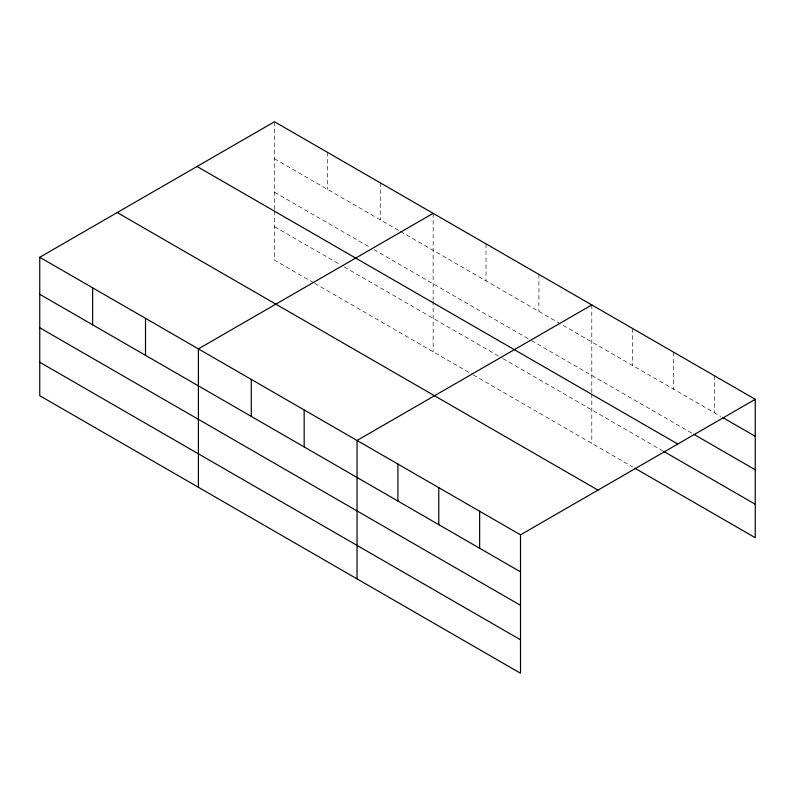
<?xml version="1.0" encoding="UTF-8"?>
<svg xmlns="http://www.w3.org/2000/svg" width="795" height="795" viewBox="0 0 795 795"><rect width="100%" height="100%" fill="white"/><g stroke="black" fill="none" stroke-linecap="round" stroke-linejoin="round"><path stroke-width="0.6" stroke-dasharray="3.98 2.98" d="M274.494 209.453L274.494 121.754M274.494 158.752L399.299 230.808M400.362 231.415L720.836 416.451M274.494 192.221L369.685 247.175M373.918 249.62L530.454 339.992M531.507 340.598L692.882 433.772M274.494 226.694L340.071 264.556M344.305 267.001L501.893 357.979M502.947 358.595L662.772 450.864M313.628 282.752L274.494 260.154L274.494 210.685M314.691 283.358L472.28 374.346M473.333 374.962L632.661 466.943M714.387 375.717L714.387 412.724M673.524 352.125L673.524 389.133M632.661 328.534L632.661 365.531M591.798 304.942L591.798 392.651M591.798 393.873L591.798 443.352M538.911 274.414L538.911 311.411M486.023 243.876L486.023 280.883M433.146 213.348L433.146 299.824M433.146 301.047L433.146 351.758M380.258 182.81L380.258 219.817M327.381 152.282L327.381 189.29"/><path stroke-width="1.19" d="M39.75 257.282L520.506 534.846L520.506 673.246L39.75 395.691L39.75 257.282L274.494 121.754L755.25 399.309L755.25 537.718L634.808 468.185M433.146 213.348L198.402 348.876L198.402 487.285M591.798 304.942L357.044 440.47L357.044 578.879M520.506 534.846L755.25 399.309M722.993 417.693L755.25 436.316M693.956 434.388L755.25 469.775M197.031 166.473L677.787 444.037M663.845 451.481L755.25 504.259M117.213 212.553L597.969 490.118M39.75 294.279L520.506 571.844M39.75 327.749L520.506 605.303M39.75 362.222L520.506 639.786M479.643 511.245L479.643 548.252M438.77 487.653L438.77 524.66M397.907 464.061L397.907 501.069M304.167 409.942L304.167 446.939M251.28 379.404L251.28 416.411M145.515 318.348L145.515 355.345M92.637 287.81L92.637 324.817"/></g></svg>
